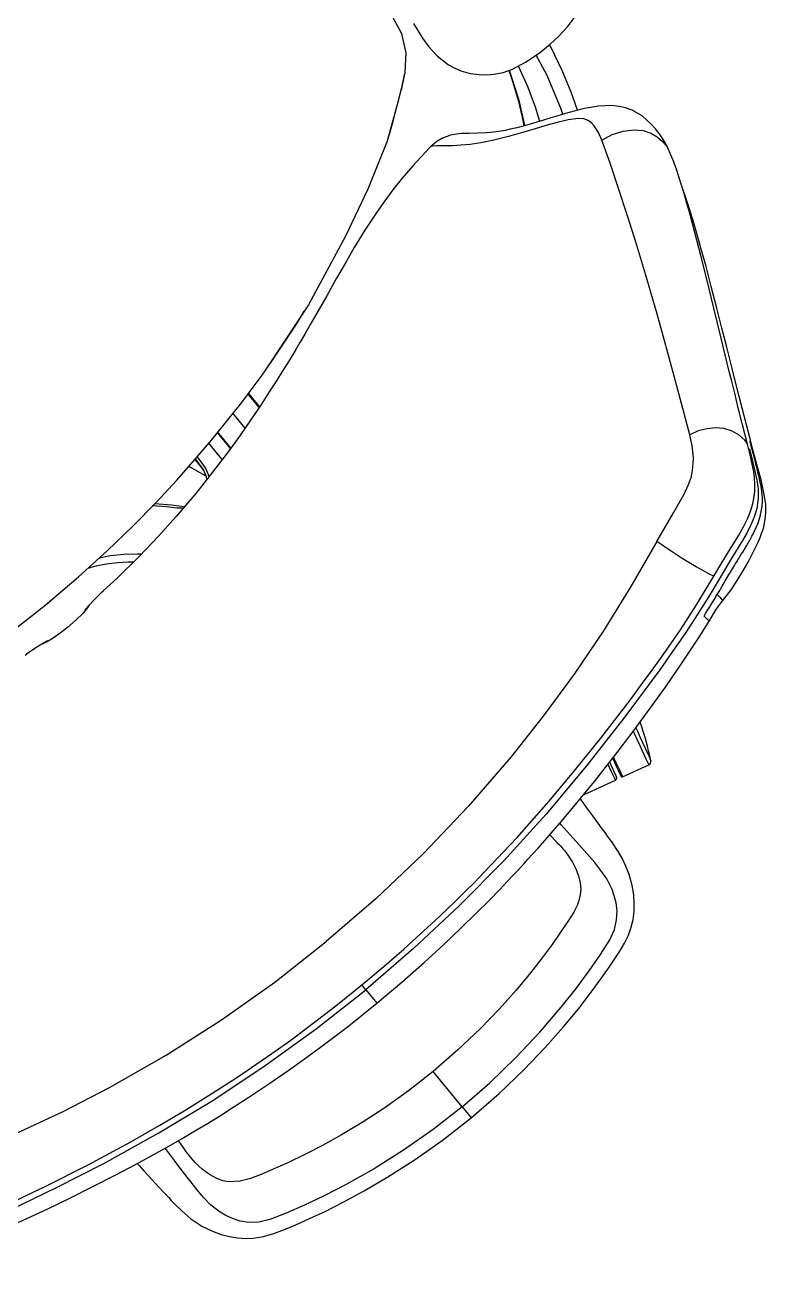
# Model space of a CAD drawing. Extents: x -15 to 8521, y -5327 to 1905.
# Drawn here: x 304.13 to 330.16, y 1306.43 to 1350.55 of the extents above; entities that cross this region are included whole.
import ezdxf

# ---------------------------------------------------------------- set-up
doc = ezdxf.new("R2010")
doc.units = 0
doc.layers.add('AR-MOB', color=2, linetype='Continuous')

# ---------------------------------------------------------------- blocks, each defined once
blk = doc.blocks.new('CAD-GIR-TELA')
at = {"color": 1, "linetype": 'Continuous'}
for p, q in [((0.001791701836054926, 0.4293157944562154), (0.001791701836054926, 0.4342533092258236)), ((0.001791701836054926, 0.4293157944562154), (0.001791701836054926, 0.4132562680101728)), ((0.001791522077837726, 0.375997456456389), (0.0017915220780651, 0.3821101148550952)), ((-0.1154032436404577, 0.3756254227564568), (-0.1252364881761423, 0.3782101589799822)), ((-0.1127301021231233, 0.3749121335754353), (-0.1127300341793216, 0.3749123826983123)), ((-0.1007534513430528, 0.3717639679557578), (-0.1127301021231233, 0.3749121335754353)), ((-0.1007528738202836, 0.3717640811901219), (-0.1127300341793216, 0.3749123826983123)), ((-0.1964169620066514, 0.3420543808038019), (-0.1973052612461288, 0.3417538458766103)), ((-0.2250081719705577, 0.3128778524605877), (-0.2243248003919689, 0.3145944798625351)), ((-0.2243248003919689, 0.3145944798625351), (-0.2241398140108686, 0.3150591879234526)), ((-0.224890947496533, 0.3131293777737483), (-0.2250081493173184, 0.3128778524605877)), ((0.01881182321403685, 0.2092578268939178), (0.01954467152086181, 0.209238100750099)), ((-0.0776581464103856, 0.2001176018434307), (-0.07765811243803, 0.1926032095939263)), ((-0.06958580551849991, 0.201015764170279), (-0.06697453750621207, 0.1945635488559674)), ((-0.005117125702781777, 0.1999758272718282), (0.001583335953228016, 0.2002067205316962)), ((-0.09085921655787388, 0.1966699657459685), (-0.09085921655787388, 0.1900465565022387))]:
    blk.add_line(p, q, dxfattribs=at)
at = {"color": 1, "linetype": 'Continuous', "flags": 128}
for points in [[(0.001791701835827553, 0.4342966569070086), (-0.01117044715874727, 0.4339364679544815), (-0.02315869779476998, 0.4330111736940125), (-0.03398018941538794, 0.4317192132375567), (-0.04353123091436828, 0.430217625705609), (-0.05178107311871827, 0.4286276668685787), (-0.05876392394679897, 0.4270430528813449), (-0.06460137604585725, 0.4255471725577991), (-0.06888151879297766, 0.4243584403079694), (-0.07248001686298267, 0.4233051412579698), (-0.07570661143813595, 0.4222916568696746), (-0.07878134190059427, 0.4211668817001737), (-0.08160779698960141, 0.4198552630437007), (-0.08414330279788373, 0.4183375503616844), (-0.08639482914509244, 0.4166346701049406), (-0.0884507756588846, 0.4146975673847919), (-0.09031896144279017, 0.4125324476526657), (-0.09206111846151543, 0.410102893426938), (-0.09374199646913439, 0.407253813290481), (-0.09542636788864911, 0.4035329780467691), (-0.09640920429342259, 0.4005704329401851), (-0.09711525187708503, 0.3976280896008575), (-0.09755845029803822, 0.3949361844565829), (-0.0979230442210337, 0.3913211592407606), (-0.09802883727775225, 0.3897287091635917), (-0.09810785509057496, 0.3883622830717286), (-0.0982026243771088, 0.3867902612155376), (-0.09830443142959666, 0.3851560940643139), (-0.09844252009293086, 0.3827558459611282), (-0.09861396314431659, 0.3795859838555771), (-0.0987839510851245, 0.376602648170774), (-0.09891082914805338, 0.3745541187968229), (-0.09903460446162171, 0.3725824783368807), (-0.09906348593517578, 0.372101260085401)], [(0.1026444351657574, 0.3721292526365687), (0.1025855624795895, 0.3731032168070669), (0.1024286479280363, 0.3756023221021678), (0.1022669546989619, 0.3783205438535333), (0.1021048991124189, 0.3813069822722355), (0.1019742558780763, 0.3836762030337013), (0.1018607229796089, 0.3856041560775338), (0.1017761791370049, 0.3869420460669062), (0.1016912615884848, 0.3883622830726381), (0.1016122437911235, 0.3897287091635917), (0.1015064450671161, 0.3913211592407606), (0.1011418511441207, 0.3949361844565829), (0.1003847273409519, 0.3990667618327279), (0.09900977440179304, 0.4035329780467691), (0.0973253973154442, 0.4072538132900263), (0.09564451930759788, 0.410102893426938), (0.09390236794047269, 0.4125324476531205), (0.09203418215679449, 0.4146975673843372), (0.08997823565846375, 0.4166346701049406), (0.0877267036437388, 0.4183375503616844), (0.08464902898867877, 0.4201346903259946), (0.08115924553089826, 0.4216351001746261), (0.07736645854492963, 0.4229083989353057), (0.07323654928904944, 0.4241365381835749), (0.06818478255922855, 0.4255471725577991), (0.06234732763437023, 0.4270430528817997), (0.05536447679082812, 0.4286276668681239), (0.04711463460193954, 0.4302176257060637), (0.03756359166686707, 0.4317192132380114), (0.02674210077225325, 0.4330111736940125), (0.01475385154049036, 0.4339364679544815), (0.001791700430885612, 0.4342966569065538)], [(0.001791701836054926, 0.4293157944562154), (-0.01110542136689219, 0.4289560131519465), (-0.0237780846834994, 0.4279496854314857), (-0.03594583955668895, 0.4264062902589103), (-0.04732823602557801, 0.4244352159876144), (-0.05553947806583892, 0.4226585495503059), (-0.06301005269415327, 0.4207639339092566), (-0.06971529372299301, 0.4188574055606296), (-0.07554551838506995, 0.4169279124766945), (-0.07911330049773824, 0.415174799632041), (-0.08186795673373126, 0.413075629990999), (-0.08393746921410639, 0.4107567324144838), (-0.08545920187248157, 0.4083540383621767), (-0.08657049033740805, 0.4060036604746529), (-0.08738699072364398, 0.4038043880300393), (-0.08833769571424455, 0.3998074320693377), (-0.08865971762838853, 0.3961640972361238), (-0.08868587572601427, 0.3926585056942713), (-0.08859195007016751, 0.3884400099664163), (-0.08842700123341274, 0.3841152512577537), (-0.08824606878511077, 0.3796019278424865), (-0.08808455675011828, 0.3748980693485464), (-0.08806729354000709, 0.3741758796286376)], [(0.001791700430658238, 0.4293157944562154), (0.01468882434392071, 0.4289560131514918), (0.02736148695021257, 0.427949685431031), (0.03952924182362949, 0.4264062902589103), (0.05091163971314927, 0.4244352159880691), (0.05912287891169399, 0.4226585495503059), (0.06659345354069046, 0.4207639339092566), (0.07329870023636431, 0.4188574055606296), (0.07912891923137977, 0.4169279124771492), (0.08269670701088216, 0.415174799632041), (0.08545135757958633, 0.413075629990999), (0.08752087006018883, 0.4107567324140291), (0.08904260271856401, 0.4083540383621767), (0.09015389118371786, 0.4060036604746529), (0.09097039723656053, 0.4038043880300393), (0.09192110221192706, 0.3998074320693377), (0.09224311847469835, 0.396164097235669), (0.09226927657186934, 0.3926585056942713), (0.09217535656785003, 0.3884400099664163), (0.09201040207904043, 0.3841152512577537), (0.09182946963142058, 0.3796019278429412), (0.09166795759574597, 0.3748980693485464), (0.09165065476236123, 0.3741739545621385)], [(-0.08272965060382376, 0.3750879023355083), (-0.08280583745749936, 0.3761896900859938), (-0.08291036790092221, 0.3776685619886848), (-0.08301438876537759, 0.3790535365255892), (-0.08308976596003959, 0.3799258351837125), (-0.08313337976483126, 0.3806071684616654), (-0.08314530377583651, 0.3809984300614815), (-0.08314946529162626, 0.381302045069333), (-0.08315041649007071, 0.3819098186359042), (-0.0831415499076229, 0.3827854238593318), (-0.08304917562668379, 0.3850899627959734), (-0.08277020131367863, 0.3875878677699802), (-0.08222730772149589, 0.3901240926397804), (-0.08137812670383937, 0.3926414293296148), (-0.08027982103089926, 0.3949174774702442), (-0.07896777207292871, 0.3967787104029412), (-0.07757208516500214, 0.3981865817781909), (-0.07595933707239055, 0.3993943380960445), (-0.07432600790048127, 0.4003309562071991), (-0.07193972210848187, 0.4013722066765695), (-0.06861733342134357, 0.4025043196916158), (-0.06427575313728084, 0.4037980466737281), (-0.05884321918688329, 0.4053110486524929), (-0.05321380599048098, 0.4067412506460641), (-0.04659683435215811, 0.4082215493399417), (-0.03893359861899626, 0.4096693259421045), (-0.03021065453663141, 0.4110050870485793), (-0.02045527418817983, 0.4121296810399144), (-0.009743225801230437, 0.412919270293969), (0.001791701836054926, 0.4132214811493213)], [(0.001791700430658238, 0.4132214811493213), (0.0127722545864799, 0.4129470363759538), (0.0230149609703858, 0.4122252996103271), (0.03240119660767959, 0.4111889863434044), (0.04086055830498481, 0.4099473943470002), (0.04836339456824135, 0.4085890761525661), (0.05491392353883384, 0.4071848737003165), (0.06157615093820823, 0.4055359402609611), (0.06704597714974625, 0.4040310914697329), (0.07145521742359051, 0.402733152014207), (0.07526911205445685, 0.4014668740483103), (0.07868838757667618, 0.399912290897646), (0.08197866182058533, 0.3974094487361981), (0.08320783153044431, 0.3959340872456778), (0.08438731221826856, 0.3939364698671852), (0.0854554454999743, 0.3912992815762664), (0.08625598492835707, 0.3881632551328948), (0.08650492838933133, 0.3864825243158521), (0.08664210549272866, 0.3849495470858528), (0.08672792893435144, 0.3825185434011473), (0.08673383998961981, 0.3816878259299301), (0.08673015973249676, 0.381098261104853), (0.08671481592114105, 0.3805726533760208), (0.08668232780200924, 0.3801466955119395), (0.08663287655303975, 0.3795975341904523), (0.08654324830126825, 0.3783929938254005), (0.08645094761550354, 0.3770848176222898), (0.08636005108314748, 0.375770368006215), (0.08631312506076938, 0.3750868605397955)], [(0.0017915220780651, 0.3821131496456474), (-0.009678301941221434, 0.3819841936738158), (-0.02012150130417467, 0.3816419416880308), (-0.02953577160246823, 0.3811493090038311), (-0.03792163728553533, 0.3805630960509916), (-0.04527850914087139, 0.3799348489724252), (-0.05160732848412408, 0.3793093649092043), (-0.05691024685165758, 0.3787248052312862), (-0.06071089540660068, 0.3782719192499826), (-0.06373011353184665, 0.3778919815003974), (-0.06623822128221946, 0.3775627519462432), (-0.06777632256148536, 0.3773547555083496), (-0.06935032610840608, 0.3771371111483859), (-0.07132261201968504, 0.3768575479934952), (-0.07369274435654916, 0.3765115365035854), (-0.07646015124873884, 0.3760936638677777), (-0.08023061891981342, 0.3755004754111724), (-0.08454989688948444, 0.3747873674083166), (-0.08941555051319483, 0.3739414986234806), (-0.09469449627499671, 0.3729732869674081), (-0.1067777950618165, 0.3705615564886102), (-0.118019573410038, 0.368081158179848), (-0.1283622212461069, 0.3656328516767644), (-0.1378260931815021, 0.3632577651665088), (-0.1470587548049025, 0.3607984518639569), (-0.1568713559538537, 0.3580369277219688), (-0.1673986278144639, 0.3548011155262429), (-0.1740321379331817, 0.3525550076401487)], [(0.1520036049000737, 0.3604227718792572), (0.1448352354746021, 0.362361799665905), (0.1369864613166101, 0.3643913049868388), (0.1285739067404847, 0.3664452018811062), (0.1195515629492547, 0.3685494219448628), (0.1110166541980107, 0.3704229072886847), (0.1032820357527271, 0.3720073400963884), (0.09634817188521083, 0.373333204159735), (0.09021497201456441, 0.3744309153235008), (0.08488841512507861, 0.3753263599264756), (0.08209777737351942, 0.3757738330973552), (0.07876068467498953, 0.3762891814249087), (0.07463783018579306, 0.3768959584872391), (0.06972680755097826, 0.3775753440613698), (0.06402383464273953, 0.3783049622388717), (0.05752567281001575, 0.3790586096165498), (0.04867535526045685, 0.3799519253370818), (0.03867526514227393, 0.3807763014519878), (0.02752663111073161, 0.3814629795970177), (0.01523121683499085, 0.3819360899683488), (0.0017915220780651, 0.3821131496456474)], [(-0.2230371203374943, 0.3149997377299769), (-0.2222625918004724, 0.3166616030039222), (-0.2209349385591395, 0.3194749224276165), (-0.2195684218861516, 0.322279318674191), (-0.2180971822724587, 0.3250891050624887), (-0.2164507400725597, 0.3277788360187515), (-0.2143613995469877, 0.3303761870106428), (-0.2117154692421082, 0.3327701617017738), (-0.209369779435292, 0.3343835835503342), (-0.2067169642232329, 0.3358361841219448), (-0.2038163945521774, 0.337127601042539), (-0.2007795536858339, 0.3382759751111735), (-0.1935930207939691, 0.3407187329312364), (-0.1863543982231022, 0.343322719707885), (-0.1791210525434508, 0.3459151108586411), (-0.1717943304263372, 0.3483622850003485), (-0.1644168208515566, 0.3506534844391354), (-0.1569600443415311, 0.3528137802018136), (-0.1494419491816643, 0.3548670203103939), (-0.1288834466420212, 0.359998104933311), (-0.1080827496291477, 0.3646012491290094), (-0.08633711715674508, 0.368643726958453), (-0.06444076991874681, 0.3718410833553207), (-0.04242873259477165, 0.3741453278785229), (-0.02033845065966489, 0.3755344922515178), (0.001791522077837726, 0.375997456456389)], [(-0.1299292379706003, 0.3652998626025692), (-0.1296066328666257, 0.3665271638865306), (-0.1289824284024235, 0.3689018653876701), (-0.1284218073276406, 0.3710346442067021), (-0.1279315866356683, 0.372899591368423), (-0.1275177113082009, 0.3744741044793045), (-0.1271852091597339, 0.3757390688892883), (-0.1269381114866519, 0.3766790841473266), (-0.1267794190757741, 0.3772827811276329), (-0.1267110683277224, 0.3775428446228943), (-0.1267082147157907, 0.3775536928656038)], [(-0.1252364881761423, 0.3782101589799822), (-0.1252478799699475, 0.378166811299252), (-0.1253388331122096, 0.3778207997938807), (-0.1255196862819048, 0.3771327854401534), (-0.1257882992933901, 0.3761108761045762), (-0.1261415467288316, 0.3747670524226123), (-0.1265752614201574, 0.3731170318965269), (-0.1270843703080118, 0.371180200951585), (-0.1276629170147316, 0.3689792525628945), (-0.1283040959274331, 0.3665400051240795), (-0.1285341851958037, 0.3656646716913201)], [(-0.1173137126718302, 0.3683574147844411), (-0.1172511370909888, 0.3685954420589042), (-0.1167420282035891, 0.3705322730197622), (-0.116308302193147, 0.3721822935458476), (-0.1159550660763671, 0.3735261172273567), (-0.1156864417459929, 0.3745480265633887), (-0.115505599895414, 0.3752360409166613), (-0.1154146467531518, 0.3755820750602652), (-0.1154032436404577, 0.3756254227564568)], [(-0.1151280288470389, 0.3751539203694847), (-0.115154232219993, 0.3750542252137166), (-0.1152703243169526, 0.3746125725006095), (-0.1154777998572172, 0.3738232549912937), (-0.1157741676004207, 0.372695807403943), (-0.1161558039314059, 0.371243931562276), (-0.116618077362773, 0.3694852700355113), (-0.1168898723713028, 0.3684512894824366)], [(0.001791522077837726, 0.375997456456389), (0.001791240388683946, 0.3749341018365158), (0.001790936062207038, 0.3745470527114776), (0.001790573704965936, 0.3742454533507953), (0.001790188694940298, 0.3740210373189257), (0.001789820670865083, 0.3738656061832444), (0.001789655057791606, 0.3738237532515996)], [(0.2266197681494759, 0.3149995112453325), (0.2258456246224796, 0.316661603004377), (0.2216802150944659, 0.3250891050624887), (0.2200337955475788, 0.327778836017842), (0.2179444550222343, 0.330376187010188), (0.2152985020641154, 0.3327701617017738), (0.2129528122570719, 0.3343835835503342), (0.2103000196982521, 0.3358361841214901), (0.2073994386928462, 0.337127601042539), (0.2043625865078411, 0.3382759751111735), (0.1979578860573383, 0.3404518751258365), (0.1914487117892349, 0.3427652013829174), (0.1785389362946717, 0.3473289838707387), (0.1654042125660453, 0.3514218981204067), (0.1475934643694927, 0.356282501305941), (0.1296432176898179, 0.3606596214854108), (0.1116657937855052, 0.3646012491285546), (0.08992015563057976, 0.368643726958453), (0.06802381405918823, 0.3718410833557755), (0.04601177673589518, 0.3741453278789777), (0.02392149444563074, 0.3755344922519726), (0.001791522077837726, 0.375997456456389)], [(0.001793067785456515, 0.3738249309349158), (-0.008440534938017663, 0.3737308297527306), (-0.0175429400972007, 0.373479712102835), (-0.02551266534260321, 0.3731309375830278), (-0.03235018520035737, 0.372734421729092), (-0.03805730263820806, 0.3723341916461322), (-0.0426912023992827, 0.3719629959109625), (-0.04721888162907817, 0.3715604331137001), (-0.05179856563950125, 0.3711132543558051), (-0.05642964292019315, 0.3706202593152739), (-0.07326366677239093, 0.3684852157261957), (-0.09008352165596989, 0.3658244285365981), (-0.1042830947374114, 0.3631783396899664), (-0.1182023629644391, 0.3602526197460065), (-0.1308435141288555, 0.3573433420328911), (-0.1351482635989214, 0.3563067343375224), (-0.1405913542050712, 0.3549627747679551), (-0.1472114908547155, 0.3532699727493309), (-0.1549940544807669, 0.3511780050816924), (-0.1639153329194869, 0.3486153050475878), (-0.1739364061288597, 0.3454604810203818), (-0.1850353850800275, 0.3415523946114263)], [(-0.1151264321815688, 0.3688327672721243), (-0.1148993210786102, 0.3696967995083469), (-0.1144824902382879, 0.3712825458874249), (-0.11414790449885, 0.3725554143320551), (-0.1138996291422245, 0.3734999138391686), (-0.113740698927586, 0.3741045393808236), (-0.113673038936895, 0.3743619530955584)], [(-0.1127301021231233, 0.3749121335754353), (-0.1127995173051204, 0.3746480614381653), (-0.1129625693959042, 0.3740277636848077), (-0.1132172653874477, 0.3730587820241453), (-0.1135605251968173, 0.3717529385344278), (-0.1139881589888319, 0.3701260639377324), (-0.1142945823021364, 0.3689603417446961)], [(-0.1127301021231233, 0.3749121335754353), (-0.112879554275878, 0.3749360948318099), (-0.1130307955754688, 0.374930432898509), (-0.113178028248285, 0.3748953742770027), (-0.1133155790280398, 0.3748323004365375), (-0.1134381823405874, 0.374743589411537), (-0.1135411047841899, 0.374632661002579), (-0.1136204170254587, 0.3745037956118722), (-0.113673038936895, 0.3743619530955584)], [(0.1886184292359303, 0.3415523946114263), (0.1789810193238281, 0.3449714493158353), (0.1703459511436449, 0.3477503442504712), (0.1627264509277211, 0.3500099275215689), (0.1561483030970976, 0.351843462331999), (0.1506331815010071, 0.3533115086147518), (0.1461412488240512, 0.3544666317025076), (0.1417420131617746, 0.355567966498711), (0.1372808700384667, 0.3566582265816578), (0.1327587819557721, 0.3577389293404849), (0.1162225554942324, 0.3614590851461799), (0.09952847458612268, 0.3647752513793421), (0.08885501184840905, 0.3666384773064237), (0.07814780406056343, 0.3682978513406852), (0.0678511366991188, 0.3696924964524442), (0.05830184331898636, 0.3708070122211211), (0.05389203685604116, 0.3712629556303), (0.04830131158064432, 0.3717874762578504), (0.04147593017341933, 0.3723464214044725), (0.03341339007761235, 0.372890917298264), (0.02411159354051051, 0.3733631444142702), (0.01356960635052928, 0.3736989644471578), (0.001789976370218938, 0.3738249309353705)], [(-0.177292613477448, 0.3194041710371494), (-0.1601585218120363, 0.3258944344725023), (-0.1428227071214678, 0.3317754069530565), (-0.1252393644410859, 0.3369029358882472), (-0.1074780504923183, 0.3414216721134835), (-0.08955182169324871, 0.3453024227424066), (-0.06693295068293992, 0.3491766508368528), (-0.04412830911155652, 0.3519391261920646), (-0.02119832457606208, 0.3535873802088645), (0.0017915220780651, 0.3541324423067636)], [(0.1808756576178894, 0.3194041710376041), (0.1637415659529324, 0.3258944344720476), (0.1464057512621366, 0.3317754069530565), (0.1288224085815273, 0.3369029358882472), (0.1110610889811596, 0.3414216721139383), (0.09313487150120636, 0.3453024227424066), (0.07051599482406345, 0.3491766508368528), (0.04771135042642527, 0.3519391261925193), (0.02478136800687025, 0.3535873802088645), (0.0017915220780651, 0.3541324423067636)], [(-0.1819499309438015, 0.3501411482639014), (-0.1866185835942815, 0.3491311516204405), (-0.1907072853703085, 0.3478029322059228), (-0.1943012029273632, 0.3465375827854587), (-0.1974262452399671, 0.3453613747064992), (-0.2000695823896876, 0.3442893686706157), (-0.2026862745162816, 0.3431365782967077), (-0.2045784328900027, 0.3422259370895517), (-0.206131906300925, 0.3414183882014186), (-0.2074572041592546, 0.3406645596451199), (-0.2085603734242341, 0.3399743484646933), (-0.2095778891077771, 0.3392757349906788), (-0.2111211484077558, 0.3380696546014406), (-0.2130748292322551, 0.3361989096192701), (-0.2151491996382902, 0.3335727280959873), (-0.2171696458954102, 0.33016033182912), (-0.2192855748187412, 0.3259928840161592), (-0.2216048574057368, 0.3208976959781467)], [(-0.1817841271567886, 0.3473010819011506), (-0.1818852491185226, 0.348543421263912), (-0.1819431026619895, 0.349331108120623), (-0.1819683435173829, 0.3497894522038223), (-0.1819713556699298, 0.3500407963224461), (-0.1819417664530647, 0.3500625834053608)], [(-0.1740446281326058, 0.3525985138621763), (-0.1779689416082419, 0.351163352012918), (-0.1819499422629178, 0.3501411709171407)], [(-0.1754193319495698, 0.3495158453788463), (-0.1770146809446942, 0.3489726177499506), (-0.1786077085446323, 0.3484221428575438)], [(-0.1734273651852618, 0.3501818235272367), (-0.1744238411527022, 0.3498504197996226), (-0.1754193319495698, 0.3495158453788463)], [(-0.1734273651852618, 0.3501818235272367), (-0.1735405810168231, 0.3513684722011021), (-0.1736705561477265, 0.3520411993531525), (-0.1738024110372862, 0.3524080014367428), (-0.1739416603829795, 0.3525883223896926), (-0.1740386944397869, 0.3525745525907951)], [(-0.1903267927511934, 0.3441771719813005), (-0.1909905740733393, 0.3439384199618871), (-0.1916518188497776, 0.3437021818504036)], [(-0.1889843845565338, 0.3446640974411821), (-0.1896539523488627, 0.3444205667597089), (-0.1903267927511934, 0.3441771719813005)], [(-0.1876564369019889, 0.3451508190705681), (-0.1883153829364801, 0.3449086925566007), (-0.1889843845565338, 0.3446640974411821)], [(-0.1863028067725736, 0.3456509934312635), (-0.1869871635226446, 0.3453977921899423), (-0.1876564369019889, 0.3451508190705681)], [(-0.1849631276209038, 0.3461460041194186), (-0.1856332276454395, 0.3458987139338205), (-0.1863028067725736, 0.3456509934312635)], [(-0.1833765545961796, 0.3467264872110718), (-0.1841717038821571, 0.3464365061140597), (-0.1849631276209038, 0.3461460041194186)], [(-0.1817841271567886, 0.3473010819011506), (-0.1825815298941507, 0.3470144073698975), (-0.1833765545961796, 0.3467264872110718)], [(-0.1801934096176865, 0.3478665042762259), (-0.1809892836336076, 0.3475846537130565), (-0.1817841271567886, 0.3473010819011506)], [(-0.1786076972255159, 0.3484221202043045), (-0.1794003779102695, 0.3481453200643045), (-0.1801934096176865, 0.3478665042762259)], [(-0.1850353737609112, 0.3415523946109715), (-0.1906976261302589, 0.3394866529843057), (-0.1960785035128083, 0.3376455311909012), (-0.2006678099503461, 0.3360761364615428), (-0.2042902409561975, 0.3346753991163496), (-0.2068870937189331, 0.3334843114994328), (-0.2087750735906866, 0.3324710309429975), (-0.2103828335225444, 0.3314824137187316), (-0.2117380716360913, 0.3305378236150318), (-0.2132006824856489, 0.3293785560126707), (-0.2149570792435043, 0.327737571913076), (-0.2166637190041456, 0.3257895982965238), (-0.2179765606510955, 0.3239701503516699), (-0.2191199748631334, 0.3221173423507935), (-0.2204314802854697, 0.3197095525702025), (-0.2219095142093011, 0.3167298178645979), (-0.2235668499588428, 0.313223773368918)], [(-0.20254443200065, 0.3398954212498211), (-0.2027569693127589, 0.33981388954453), (-0.2029699255911055, 0.3397315425131637)], [(-0.201668849430007, 0.3402247866920334), (-0.2021082939979806, 0.3400607267767555), (-0.2025444999444517, 0.339895647719004)], [(-0.2007952372164254, 0.3405445495022832), (-0.2012330624654624, 0.3403856306226771), (-0.2016689739987214, 0.340225081105018)], [(-0.1990617146284421, 0.3411548822527948), (-0.1999324845644423, 0.3408516749082082), (-0.2007951692723964, 0.3405443683241174)], [(-0.1973052612461288, 0.3417538458766103), (-0.1981869587027631, 0.3414546018680085), (-0.1990617146284421, 0.3411548822527948)], [(-0.1955363516362922, 0.3423532624397012), (-0.1959763850456966, 0.3422036744150319), (-0.1964169620066514, 0.3420543808038019)], [(-0.1938201998409568, 0.3429419893004706), (-0.1946815256867467, 0.3426455083072142), (-0.1955363516362922, 0.3423532624397012)], [(-0.1929838657276832, 0.3432324459890879), (-0.1934018629171987, 0.3430869118974442), (-0.1938201998409568, 0.3429419893004706)], [(-0.1916518188497776, 0.3437021818504036), (-0.1923163815110911, 0.3434667137594261), (-0.1929838657276832, 0.3432324459890879)], [(-0.1850342074114906, 0.3415491786422535), (-0.1850330637000752, 0.3415516245904655), (-0.1848507157808399, 0.3413302433646095), (-0.1845736438651784, 0.3407945347748864), (-0.184020836258469, 0.3395242255141966), (-0.1833587648363846, 0.3378621564083915), (-0.1822970635078036, 0.3350485199030118), (-0.1812956843091342, 0.332285319832863), (-0.1803933661333303, 0.3296970279052402), (-0.1796060529529768, 0.3273397877792377), (-0.1789473334033573, 0.325262450527589), (-0.1783873351416787, 0.3233807893584526), (-0.1778586473317318, 0.3214957083882837), (-0.177292613477448, 0.3194041710371494)], [(-0.2112313067968898, 0.3354239507652892), (-0.2115011087951189, 0.3352231562853376), (-0.2117656565237667, 0.3350204594075876)], [(-0.2082768016275622, 0.3373011729759128), (-0.2098120662806195, 0.3363922076973722), (-0.2112313067968898, 0.3354239507652892)], [(-0.2076354188832283, 0.3376467315279115), (-0.2079581938467072, 0.3374751525734609), (-0.2082768016275622, 0.3373011729759128)], [(-0.2069774353660705, 0.3379823477289392), (-0.2073091561749152, 0.3378154795082082), (-0.2076354188832283, 0.3376467315279115)], [(-0.20628233228922, 0.3383180318737686), (-0.2066320580086085, 0.3381512995415505), (-0.2069774353660705, 0.3379823477289392)], [(-0.2055808425657233, 0.3386414183169109), (-0.2059317233156435, 0.3384813444063184), (-0.20628233228922, 0.3383180318737686)], [(-0.2049114672549877, 0.3389381031424819), (-0.2052465172675966, 0.3387910743008433), (-0.2055808425657233, 0.3386414183169109)], [(-0.2042324440374159, 0.3392263403675315), (-0.2045746620513, 0.3390827313260161), (-0.2049114672549877, 0.3389381031424819)], [(-0.2038172664881586, 0.3393962433779052), (-0.2040258857400659, 0.3393114277605491), (-0.2042324440374159, 0.3392263403675315)], [(-0.2033981708630108, 0.3395637457310841), (-0.203608081032371, 0.3394803116284493), (-0.2038172664881586, 0.3393962433779052)], [(-0.2029699255911055, 0.3397315425131637), (-0.203184002928765, 0.3396480631045051), (-0.2033981708630108, 0.3395637457310841)], [(-0.2157728945383042, 0.330973452053513), (-0.2158799275555339, 0.3308306130325036), (-0.2159851713940952, 0.3306877287213865)], [(-0.2155587605766414, 0.3312528793208003), (-0.215665612399107, 0.3311144112985858), (-0.2157728945383042, 0.330973452053513)], [(-0.2153511264953067, 0.3315165890853677), (-0.2154547850027484, 0.3313859118788969), (-0.2155587605766414, 0.3312528793208003)], [(-0.2151410691192268, 0.3317747728206086), (-0.2152470829935282, 0.3316456356542403), (-0.2153511264953067, 0.3315165890853677)], [(-0.2149295396459365, 0.3320255054604786), (-0.215036617953956, 0.3318996975131085), (-0.2151410691192268, 0.3317747728206086)], [(-0.2147093813939591, 0.3322773931299707), (-0.2148205362875615, 0.3321513360610879), (-0.2149295396459365, 0.3320255054604786)], [(-0.2142145292307305, 0.3328134867451809), (-0.2144658507124859, 0.332546085404374), (-0.2147093813939591, 0.3322773931299707)], [(-0.2136937001798742, 0.3333397286069157), (-0.2139572287665032, 0.3330779212396919), (-0.2142145292307305, 0.3328134867451809)], [(-0.2127644652207437, 0.3341978498024218), (-0.2132403838970731, 0.3337703971892552), (-0.2136938134140109, 0.3333397512592455)], [(-0.2117656112332043, 0.3350204367702645), (-0.2122750032153817, 0.3346128688267527), (-0.2127644652207437, 0.3341978498024218)], [(-0.2182789073785898, 0.3269329898716933), (-0.2185621394712598, 0.3263983230622216), (-0.2188431973761453, 0.3258571790092901)], [(-0.2180014278151248, 0.3274450995618281), (-0.2181409376169086, 0.3271892259026572), (-0.2182789073785898, 0.3269329898716933)], [(-0.2177155006509111, 0.3279580245784928), (-0.2178600835441102, 0.3277006788075596), (-0.2180014278151248, 0.3274450995618281)], [(-0.2175546793730518, 0.3282392183714364), (-0.2176357581242883, 0.3280981685284132), (-0.2177155006509111, 0.3279580245784928)], [(-0.2173887170449689, 0.3285233110659647), (-0.2174724908825283, 0.3283807211828389), (-0.2175546793730518, 0.3282392183714364)], [(-0.2172101173268857, 0.3288220115232434), (-0.2172998248413478, 0.3286728085090544), (-0.2173887170449689, 0.3285233110659647)], [(-0.217033193521047, 0.3291122870491563), (-0.2171210212911774, 0.3289688365489383), (-0.2172101173268857, 0.3288220115232434)], [(-0.2168822013279623, 0.3293557950773902), (-0.2169573010955901, 0.3292352187472716), (-0.217033193521047, 0.3291122870491563)], [(-0.2167308467783187, 0.329594660316161), (-0.2168071468670405, 0.3294749672554644), (-0.2168822013279623, 0.3293557950773902)], [(-0.2165630726497056, 0.3298525496384173), (-0.2166480694611437, 0.3297227783400558), (-0.2167308467783187, 0.329594660316161)], [(-0.2163883456701114, 0.3301138134547728), (-0.2164765131597051, 0.3299829097786642), (-0.2165630726497056, 0.3298525496384173)], [(-0.2161909483527324, 0.3304001029755455), (-0.2162905982181655, 0.3302567883629308), (-0.2163883456701114, 0.3301138134547728)], [(-0.2159851713940952, 0.3306877287213865), (-0.2160893734369438, 0.3305434628946387), (-0.2161909483527324, 0.3304001029755455)], [(-0.2204220814862765, 0.3226700593609166), (-0.220682439409984, 0.3221259711144739), (-0.2209360936051326, 0.3215918705095646)], [(-0.2199218165435468, 0.3237020242813742), (-0.220175629264304, 0.3231807196079899), (-0.2204220814862765, 0.3226700593609166)], [(-0.2194045884559728, 0.3247488687243276), (-0.2196642669409812, 0.3242260013726082), (-0.2199218165435468, 0.3237020242813742)], [(-0.2188431973761453, 0.3258571790092901), (-0.2191240967551948, 0.3253068173667089), (-0.2194045884559728, 0.3247488687243276)], [(-0.2216048574057368, 0.3208976733412783), (-0.22284939359497, 0.3179746031764807), (-0.2241569809568773, 0.3150658689996817)], [(-0.2225474545155066, 0.3181645946883691), (-0.2227887657179508, 0.3176474345600582), (-0.2230256606151215, 0.317138608782443)], [(-0.2219939674698708, 0.3193456720268841), (-0.2222724209007083, 0.3187522344628633), (-0.2225474545155066, 0.3181645946883691)], [(-0.2215701837947108, 0.3208863947811551), (-0.2217812376604797, 0.320469994242103), (-0.2219939674698708, 0.3193456720268841)], [(-0.2214467085459546, 0.3205093332967408), (-0.2217176429371648, 0.3199335609238005), (-0.2219939674698708, 0.3193456720268841)], [(-0.2209360936051326, 0.3215918705095646), (-0.2211894080808179, 0.3210556410222125), (-0.2214467085459546, 0.3205093332967408)], [(-0.177292613477448, 0.3194041710371494), (-0.1826834558480641, 0.317352991867665), (-0.188107431789831, 0.3153636862020903), (-0.1917195920752874, 0.3140406984039146), (-0.1952639225103212, 0.3126314908199674), (-0.1986008679871247, 0.3110253162358276), (-0.2008519810199232, 0.3096489025178926), (-0.202812456154561, 0.3081322089633431), (-0.2044730305103712, 0.3065117436817673), (-0.2058773688352176, 0.3048275704272783), (-0.2081377674169289, 0.3013619520575048), (-0.2099752429255659, 0.2978434966248642)], [(-0.2243942835168582, 0.3146227894799267), (-0.2252199052747983, 0.312852215260591), (-0.2276168694661465, 0.3077240974844244), (-0.2301679512208921, 0.3022814032224233), (-0.2331579679655533, 0.2959307175174217), (-0.236324749990672, 0.2892349941753309), (-0.2396203973901265, 0.2822895120443718), (-0.2427544534918979, 0.275681548528155), (-0.245652611186415, 0.2695327896958588), (-0.2489984005926544, 0.2623476722919804), (-0.2519815098085019, 0.2558476023941694), (-0.2546212346451284, 0.2499963210457281), (-0.2569290348562845, 0.2447617138027454), (-0.2589224397456746, 0.2400929365830962), (-0.2602153514160364, 0.2369485984422681), (-0.2613669414536162, 0.2340213610950741), (-0.2623736315313181, 0.2313020749102179), (-0.262782263908548, 0.2301213372757047)], [(-0.2234956002923809, 0.3161270494451855), (-0.2241940552410142, 0.3146258242704789), (-0.224890947496533, 0.3131293777737483)], [(-0.2230256606151215, 0.317138608782443), (-0.2232609701652564, 0.3166324327694383), (-0.2234957135426612, 0.316127298567153)], [(-0.2235607803625044, 0.3132369996164925), (-0.2265769325670135, 0.3068814446683064), (-0.2292032726152229, 0.3013426562288259), (-0.2314623802794813, 0.2966016555069473), (-0.2333600080730776, 0.292635726903427), (-0.2349006402309897, 0.2894264577994363), (-0.2374952734985527, 0.2840406771852031), (-0.2401257354392783, 0.2786002023872243), (-0.24483425934568, 0.2688794036630497), (-0.2493767756488978, 0.2594316455592889), (-0.2530568903537187, 0.2516573709926888), (-0.2565972461034107, 0.2440408376387495), (-0.2599809024675324, 0.236569113646965), (-0.2609151878643843, 0.2344544982788648), (-0.2618153431858445, 0.2323871033618161), (-0.2626800548600841, 0.2303656832687011), (-0.2635498396102776, 0.2282863756599909), (-0.2645696427166513, 0.2257681330615924), (-0.2657117433730036, 0.2227852729843107), (-0.2669041671986179, 0.2193488248490212), (-0.2680153084575068, 0.215457271267951)], [(-0.2235030513879792, 0.3132057231532599), (-0.2237139014382592, 0.3127766399015854), (-0.2237822748390954, 0.3116233059922706), (-0.2233008301177506, 0.3089880880424971), (-0.2223397524903703, 0.3063201441700585), (-0.2206226041905666, 0.3036942570756764), (-0.2186408402178586, 0.3017785111219382), (-0.2160838700606291, 0.3000291125063086), (-0.2131332149929221, 0.2986489166310093), (-0.2099752429255659, 0.2978434966248642)], [(-0.2099752429255659, 0.2978434966248642), (-0.2162956486556595, 0.2842127090939357), (-0.2223896680129656, 0.270685127100478), (-0.2282742641259574, 0.2573555086287342), (-0.233875197844327, 0.2443305696133393), (-0.2380752356923495, 0.2342149309642991), (-0.2420113599446267, 0.2244603871590698), (-0.2456917237564085, 0.2151664974976484), (-0.2490790263900635, 0.2064333194934989), (-0.2519682835450112, 0.1983258293835206)], [(-0.2679800686421459, 0.2156046851196152), (-0.2686366932975943, 0.2125722492396562), (-0.2689733286408682, 0.2097774103331176), (-0.2690585292687047, 0.2072348893975686), (-0.2689655378414955, 0.2049491933357785), (-0.2682585900013237, 0.2006703415067932), (-0.2668323740126652, 0.1968879724777253), (-0.2655931373835756, 0.1947857453933466), (-0.2641626183240078, 0.1929368328005694), (-0.2623248710399366, 0.1910746713060689), (-0.2586844124709842, 0.1883052884058998), (-0.2542820853932426, 0.1857826861273679), (-0.2509584227891537, 0.184182411263464), (-0.2480115272562671, 0.1828834866373654), (-0.2455236552145834, 0.1818330638529915), (-0.243094984243271, 0.1808259774302314), (-0.240305444896876, 0.1796714092279217), (-0.2372396715998093, 0.1783830157787634), (-0.2341847012696689, 0.1770533355861517), (-0.2316212538689797, 0.1758756101048675), (-0.2295404288568079, 0.1748513567363261), (-0.2278879397292712, 0.1739748116328883), (-0.2267133396348981, 0.1733110642826432), (-0.2258644360442759, 0.1728086478042314), (-0.225206316654976, 0.1724052583626872), (-0.2243945326395078, 0.1718903403516379), (-0.2234342703391121, 0.1712561256081244), (-0.2223753093719552, 0.1705253976911081), (-0.2198416210474079, 0.168646465580423), (-0.2173924765650099, 0.166714084897194), (-0.2163127250203161, 0.165869189964269), (-0.2153730721190641, 0.1651631480476681), (-0.2145554676455959, 0.1645890402683108), (-0.213821795550075, 0.164117254802477), (-0.2131448785621615, 0.1637232528264576), (-0.2126091020134027, 0.1634400660391293), (-0.2119471325224822, 0.1631239721509701), (-0.2108102408299146, 0.1626606342706509), (-0.2091321371556205, 0.162149838136429), (-0.2068358419726337, 0.1617659596881822), (-0.2038205504009056, 0.161773433421331)], [(-0.2519682835450112, 0.1983258293835206), (-0.2560296722083422, 0.1991081487503834), (-0.2597820104003858, 0.2006173232507535), (-0.2629696056408193, 0.2026201495923488), (-0.2653435597742373, 0.2048862780352465), (-0.2668594153496997, 0.2072713974780527), (-0.2677080924706843, 0.2097302351730832), (-0.2680934203622201, 0.2122229538217653), (-0.2681362697983332, 0.2146717132936828), (-0.2679628110995509, 0.2154483933818483)], [(-0.2036722985851611, 0.1618411500371622), (-0.2012716994433958, 0.1621027875448817), (-0.194971450158846, 0.1629967713693077), (-0.1893088467670623, 0.1639906428476934), (-0.1841873647599641, 0.1650611314967136), (-0.1795227434038225, 0.1661874127344163), (-0.1752420231493943, 0.1673510626696952), (-0.1675920164893796, 0.169727304211392), (-0.1608476911962953, 0.1720828344532492), (-0.1547526073909467, 0.1743394168897794), (-0.1491982713089328, 0.1764532169318045), (-0.1425792443837963, 0.1790050007784885), (-0.1368501473505148, 0.1812105126637107), (-0.1320454613230595, 0.1830381364188725), (-0.1280960428803155, 0.1845154116563208), (-0.1247912684407311, 0.1857293847770052), (-0.1221620408089166, 0.1866789120695103), (-0.1206485972099927, 0.1872184707758606), (-0.1189322982083922, 0.1878238550189053), (-0.116597819001754, 0.18863589947523), (-0.1136141662507271, 0.1896541851788243), (-0.1099387339754685, 0.1908777495964387), (-0.1055147896895505, 0.1923049847437142), (-0.1002685585165182, 0.1939334446556131), (-0.0941060355380614, 0.1957595510234569), (-0.08772059695957068, 0.1975500099119927), (-0.08044243148674468, 0.1994531863892917), (-0.07219257229644427, 0.2014218826552678), (-0.06288571117693209, 0.203392322777745), (-0.05242981920355305, 0.2052821824099738), (-0.04334393447265938, 0.2066443733738197), (-0.03343583788682736, 0.2078345550830818), (-0.02265045732269755, 0.208784897701662), (-0.01607681691984908, 0.2091403079912197)], [(-0.02243489655461417, 0.1993790831265869), (-0.02582385953610356, 0.2011702214545039), (-0.0298017348184203, 0.2037947043954773), (-0.03355152514609472, 0.2066988637266149), (-0.03464987895108607, 0.2076887265779988)], [(-0.0168840648323112, 0.1995703655720718), (-0.01737079107829231, 0.1997587491000559), (-0.01913488769855576, 0.2005253509655631), (-0.02282999693670718, 0.2024453546687255), (-0.02632861581537327, 0.2046620432120108), (-0.02923067458459627, 0.2067845399619728), (-0.03081693193257706, 0.2080653124712626)], [(-0.01532708256877413, 0.2092266183590255), (-0.0156408412105975, 0.2092034950665038), (-0.01608039286770691, 0.2092029968221141)], [(-0.01536341116911899, 0.209216041891068), (-0.01094567690734038, 0.2096405956021954), (-0.006690633830885417, 0.2102954537167534)], [(-0.006885084113946505, 0.2102649019825549), (-0.00711909638380348, 0.2102262423663888), (-0.008690456513022582, 0.2100027548958678), (-0.009030338971570018, 0.2099807186905309)], [(-0.009022718031474142, 0.209947471869782), (-0.008179003592658773, 0.210186676842568), (-0.005460306233771917, 0.2106925131215576), (-0.002188814718465437, 0.2110170772634774), (0.001791522077837726, 0.2111477318171637)], [(0.001791522077837726, 0.2111477318171637), (0.00513822446487211, 0.2110553065626846), (0.008038058087777245, 0.210813383880577), (0.01057396731243898, 0.2104179777516038), (0.01239539126595446, 0.2099817151952266)], [(0.01027367868186957, 0.2102954537162987), (0.01452871928745481, 0.2096405956026501), (0.01894645527863759, 0.209216041891068)], [(0.0106204488736239, 0.2102485956384044), (0.01162167802453951, 0.2100880461207453), (0.01240080123511689, 0.2100082809406558)], [(-0.0494261996784644, 0.1969449314319718), (-0.0505585929620338, 0.1979799990713218), (-0.05371140700822252, 0.2010827334029273), (-0.05677460978859017, 0.204247884790675), (-0.05703965577777126, 0.204448973684066)], [(-0.05618158553966168, 0.2046040650998293), (-0.05450804255178809, 0.2031398915719365), (-0.05192919471414825, 0.2004591743902893), (-0.04833149781029533, 0.1970546142142666)], [(0.001958721525397777, 0.2001005028414511), (-0.01248280062850426, 0.199846055973012), (-0.02598410048040023, 0.1991867136093788), (-0.0385263562345699, 0.1982019691399728), (-0.05010587118863441, 0.1969650199339412), (-0.06071539946788107, 0.1955512375188846), (-0.07037074069467053, 0.1940276364348392), (-0.0790761129785551, 0.1924639942048998), (-0.08803196879466668, 0.1906708628825982), (-0.09572384538728329, 0.1889723536405654), (-0.1021607904863231, 0.1874309288095901), (-0.1073521576154235, 0.1861024829108828), (-0.1113103407251401, 0.1850351649554796), (-0.1140436005402989, 0.1842701484365534)], [(-0.08249933486649752, 0.1989153262638865), (-0.0825183759200172, 0.1935490453251987), (-0.08252432093195239, 0.1917681437607826)], [(-0.0823943005111687, 0.1989427979174252), (-0.08239792414292424, 0.1975023818135924), (-0.08241289427792253, 0.1917939847762682)], [(-0.07138513099039301, 0.1938454357064074), (-0.07137771386692293, 0.1961095032274898), (-0.07117368078047548, 0.1989644717659758), (-0.0702977867952086, 0.2017099839922594), (-0.07020786978182514, 0.2018420653512294)], [(-0.0690234236010383, 0.2020928432971232), (-0.06956093268740915, 0.2012651379477575), (-0.07033297000089078, 0.198573980186211), (-0.07044381914738551, 0.1943830467248517), (-0.07044559132395989, 0.1940141837026204)], [(-0.06897375720200216, 0.2021033518208242), (-0.0695116456465712, 0.2012746952723319), (-0.07025638115078436, 0.1986745812505433), (-0.07033663892366349, 0.1959554535906136), (-0.07033965672803788, 0.1940325509694958)], [(0.1176266446811951, 0.1842701484365534), (0.117193269708423, 0.1843929442470653), (0.11655946261385, 0.1845715779372767), (0.1146903709220624, 0.1850912180016167), (0.1120176370679928, 0.185815457341505), (0.1085375468230723, 0.1867258267729994), (0.1042445288508134, 0.1877999503722094), (0.09913197005107577, 0.189012281536634), (0.0931952955622819, 0.1903335254623926), (0.08643032688200947, 0.191731431833432), (0.07766789371225968, 0.1933811126564251), (0.06779049183614916, 0.1950260601061018), (0.05680514768414469, 0.1965779708079936), (0.04468929284962542, 0.1979548374788465), (0.0314473549262857, 0.1990634648450396), (0.01708476372527912, 0.1998119938411946), (0.001624322630959796, 0.2001005028419058)], [(-0.2519682835450112, 0.1983258293835206), (-0.2527365386852125, 0.1954461975124104), (-0.2530983582748831, 0.1926191988713981), (-0.2530078580869031, 0.1912161288123571), (-0.2526190650887656, 0.1898189471553451), (-0.2517980181771691, 0.188439577925692), (-0.2504369822429453, 0.1871126154424019), (-0.2473502371735776, 0.1851757618437659), (-0.2437563422699895, 0.1834376531064663), (-0.2400480538356078, 0.181820664235147), (-0.2363884579638125, 0.1802808134316365), (-0.2328588145539925, 0.1787967665372889), (-0.2273938349487707, 0.1764206608681889), (-0.2225918892984282, 0.1741502067166039), (-0.2185634077366103, 0.1719882236916419), (-0.2152505707376804, 0.169967969962272), (-0.2125266191094397, 0.1681285693880454), (-0.2102962513795319, 0.1664976748456866), (-0.2077229295719007, 0.1644806257518212), (-0.2059211015414348, 0.1630057511720224), (-0.2047049769009845, 0.1620918939956937), (-0.2038949367579335, 0.1617708968915395), (-0.2038342182841006, 0.1618054119767294)], [(-0.09952242451140592, 0.1880627202572214), (-0.09952245848353414, 0.1921865372946741), (-0.09952273025851355, 0.1941544408718983)], [(-0.09918182014894228, 0.1881442859339586), (-0.09918223913109614, 0.1882718717256466), (-0.09920275794911504, 0.194249266784027)], [(-0.2519860166951275, 0.1846771728291969), (-0.2543420111940122, 0.1783641389165496), (-0.2567630498904236, 0.170533709404026), (-0.2588505559624537, 0.1618317625716372), (-0.2590342514245094, 0.1607184018344014)], [(-0.2471820327439218, 0.1825332626731324), (-0.2479090917236135, 0.1807692449606293), (-0.2515876437191764, 0.1685381303259419), (-0.2531315824423928, 0.1605021389896137)], [(-0.2062177410612094, 0.1416352721194016), (-0.1934936540383205, 0.150595878277727), (-0.1775531525643146, 0.1592942807556028), (-0.1610445562812401, 0.1670434050488439), (-0.1356186562454695, 0.1773673345642237), (-0.1134549642763432, 0.1842577714719482)], [(-0.1109031238197531, 0.1850511089264728), (-0.1167203317174881, 0.1834515248206117), (-0.1284413409746321, 0.1797958809665943), (-0.1330039344604756, 0.1781802283039724)], [(-0.2458871280789481, 0.1594985969363734), (-0.2458536774418008, 0.1596700286686428), (-0.2437244996017398, 0.1674155293294461), (-0.2413324273238686, 0.1742913924467757), (-0.2392805687152304, 0.1792407066736814)], [(-0.2424402393637592, 0.158624169396262), (-0.242341178340439, 0.1589540897084589), (-0.2383584677857016, 0.168912349533457), (-0.2342465747740334, 0.177080263688822)], [(-0.2422521955395496, 0.1585556034974616), (-0.2409218472430439, 0.162271116543252), (-0.2381591907085294, 0.1687047267714661), (-0.2354229187405963, 0.1742404011570216), (-0.2339327682936982, 0.17693758320911)], [(-0.2268523059015024, 0.1245433278140808), (-0.2260106042838288, 0.1305564949043401), (-0.2258642322278774, 0.1342672519253938), (-0.2261554362994502, 0.1388046611655227), (-0.227196777350855, 0.143530929555709), (-0.2280415590494158, 0.1456984612641463), (-0.229176321859768, 0.1478817897368572), (-0.2311513821196058, 0.1507354560390013), (-0.233261535891188, 0.1530550670108823), (-0.2351691060046051, 0.1547338048176243), (-0.2374606678163218, 0.1563455054474616), (-0.2402986505874196, 0.1578433787658469), (-0.2435414382719046, 0.1590256451063397), (-0.2489143097047872, 0.1601089636733377), (-0.2545840924165077, 0.160637549567582), (-0.2594034088601802, 0.1607251168811672), (-0.2635206014467713, 0.1604748032241332), (-0.2679618825382022, 0.1598446537323071), (-0.2730613962844473, 0.1586487308281903)], [(-0.1983745495574567, 0.1474075130167876), (-0.1994652399423558, 0.1466041086428049), (-0.2008373619230497, 0.145564488810578), (-0.202538045353549, 0.1442974974497702), (-0.2045895755616129, 0.1428128843663217), (-0.2090134405848403, 0.1396132065588063), (-0.2112401846982266, 0.1379268025057172), (-0.2133787386690074, 0.136167042573561)], [(-0.1947594903692789, 0.149704442332677), (-0.1960042077375874, 0.1489619715830486), (-0.1997333886656634, 0.1464009361739045)], [(-0.224162574945467, 0.1074753900707037), (-0.2233035931324139, 0.1148317353763559), (-0.2213916520042858, 0.1245370657206877), (-0.2182646166818358, 0.1307944089439843), (-0.213580642873012, 0.1358660433734258), (-0.2087096896893854, 0.1398329118569563)]]:
    blk.add_lwpolyline(points, dxfattribs=at)
at = {"color": 1, "linetype": 'Continuous'}
for centre, radius, start, end in [((-0.01332476335096544, 0.3193006175652044), 0.1274724551363059, 152.8072388314965, 159.1426952270565), ((-0.125563623453445, 0.3769656317931549), 0.001286815761843249, 75.27244469185432, 152.8072388314965), ((-0.1155013888114809, 0.3752520516586628), 0.0003860447300971537, 345.2724446915732, 75.27244469185432)]:
    blk.add_arc(centre, radius, start, end, dxfattribs=at)
blk = doc.blocks.new('EST-4')
at = {"layer": 'AR-MOB', "color": 1, "extrusion": (0, 0, -1), "xscale": -1, "zscale": -1, "rotation": 140.5397469830932}
blk.add_blockref('CAD-GIR-TELA', (-2.598258499665462, 0.4041989482866484), dxfattribs=at)

msp = doc.modelspace()

# ---------------------------------------------------------------- block references
at = {"layer": 'AR-MOB', "xscale": 100, "yscale": 100, "zscale": 100}
msp.add_blockref('EST-4', (32.51874484354414, 1305.380704382871), dxfattribs=at)

doc.saveas('drawing.dxf')
